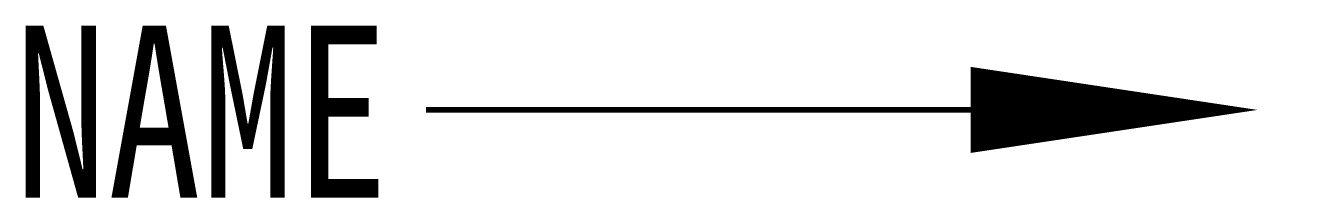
# Model space of a CAD drawing. Header units: inches. Extents: x -11.7 to 10.5, y -1.5 to 1.5.
import ezdxf
from ezdxf.enums import TextEntityAlignment as Align

# ---------------------------------------------------------------- set-up
doc = ezdxf.new("R2010")
doc.units = ezdxf.units.IN
doc.header["$MEASUREMENT"] = 0
doc.layers.add('共用', color=7, linetype='Continuous')
doc.styles.add('HZ', font='', dxfattribs={"width": 0.8})
doc.styles.get('HZ').set_extended_font_data('SimSun')

msp = doc.modelspace()

# ---------------------------------------------------------------- linework, layer by layer
at = {"color": 7, "const_width": 0.1}
msp.add_lwpolyline([(4.75, 0), (-4.75, 0)], dxfattribs=at)
at = {"layer": '共用', "color": 7}
msp.add_lwpolyline([(4.75, 0, 1.5, 0, 0), (9.75, 0, 0, 0, 0)], format="xyseb", dxfattribs=at)

# ---------------------------------------------------------------- texts
at = {"style": 'HZ', "width": 0.8}
msp.add_attdef('NAME', text='下行', height=3, dxfattribs=at).set_placement((-11.938, -0.028), align=Align.MIDDLE_LEFT)

doc.saveas('drawing.dxf')
